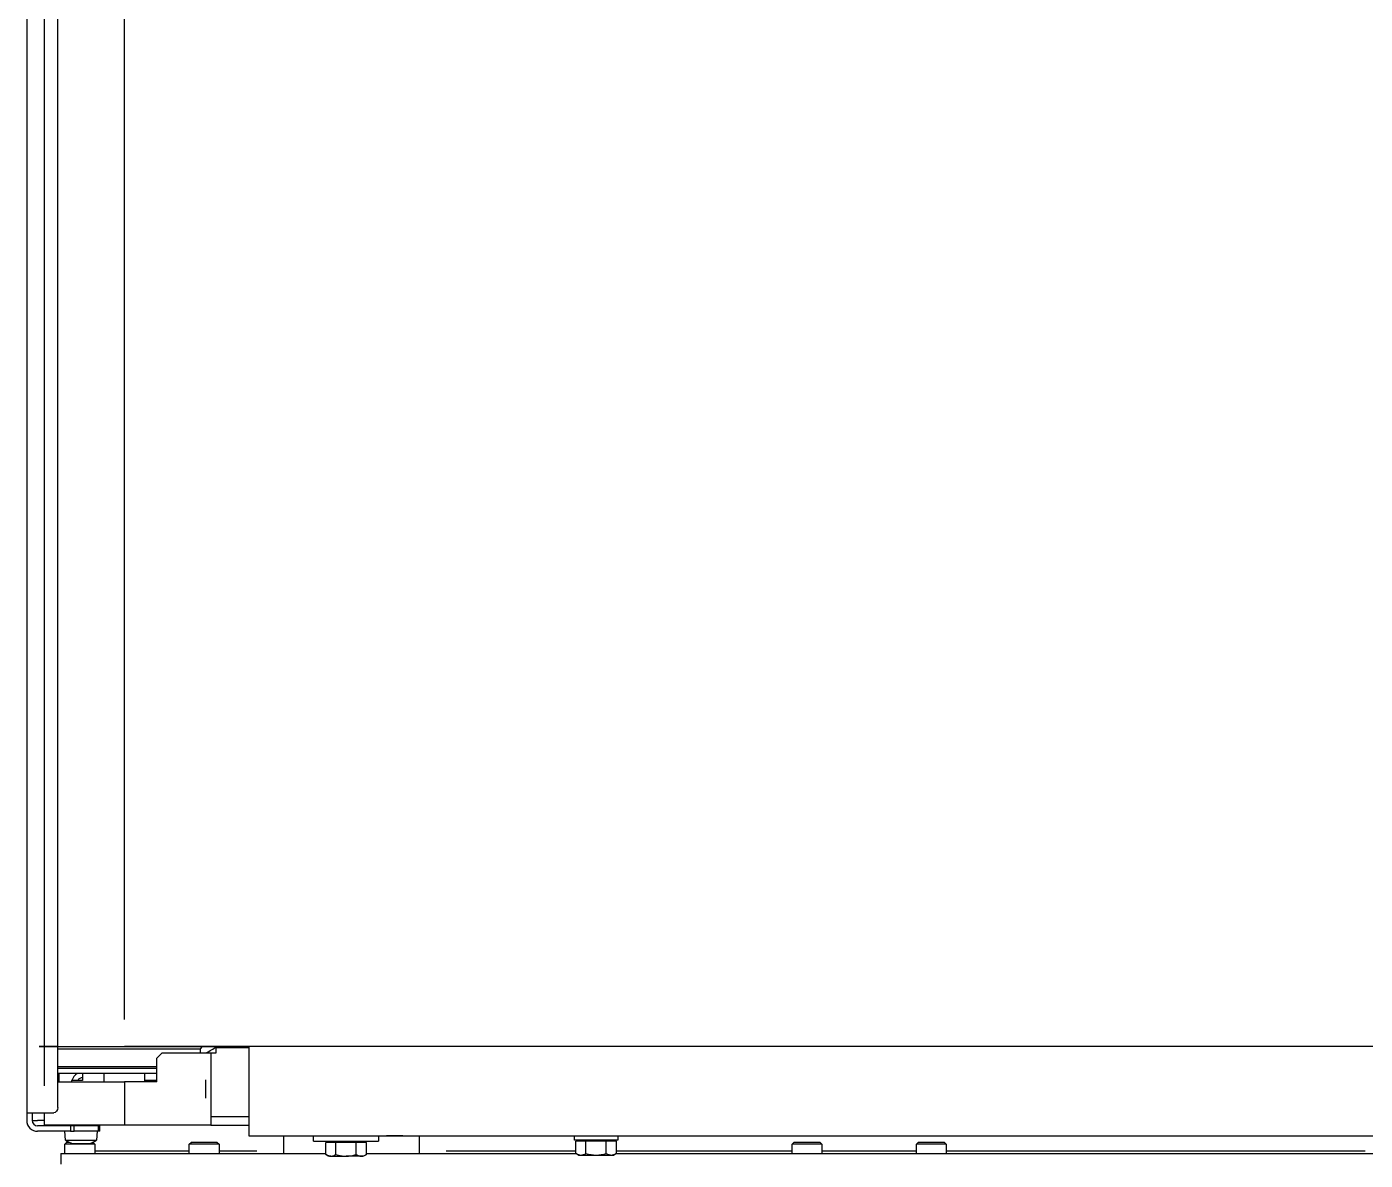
# Model space of a CAD drawing. Header units: millimetres. Extents: x -187347 to 135007, y -6415 to 292048.
# Drawn here: x -52382.2 to -51887.1, y 27100.5 to 27519.5 of the extents above; entities that cross this region are included whole.
import ezdxf

# ---------------------------------------------------------------- set-up
doc = ezdxf.new("R2010")
doc.units = ezdxf.units.MM
doc.header["$LTSCALE"] = 100
doc.layers.get('0').update_dxf_attribs({"lineweight": 18})
doc.layers.add('Layout CAT2', color=6, linetype='Continuous')

# ---------------------------------------------------------------- blocks, each defined once
blk = doc.blocks.new('vgdsvbgsbfgsd')
at = {"color": 0, "linetype": 'ByBlock', "lineweight": -2}
for p, q in [((4972.21, -47824.61, 0), (4972.21, -48517.31, 0)), ((4983.7, -48515.31, 0), (4983.7, -47826.61, 0)), ((4978.78, -48507.31, 0), (4978.78, -47834.61, 0)), ((5008.31, -48482.81, 0), (5008.31, -47902.81, 0)), ((4983.7, -48493.6, 0), (5036.31, -48493.6, 0)), ((5759.31, -48492.81, 0), (5008.31, -48492.81, 0)), ((5008.31, -48492.81, 0), (5054.32, -48492.81, 0)), ((5020.31, -48497.11, 0), (5022.31, -48495.11, 0)), ((5020.31, -48505.81, 0), (5020.31, -48497.11, 0)), ((5022.31, -48495.11, 0), (5038.31, -48495.11, 0)), ((5037.11, -48492.81, 0), (5036.31, -48493.6, 0)), ((5036.31, -48493.6, 0), (5036.31, -48495.11, 0)), ((5037.11, -48492.81, 0), (5042.32, -48492.81, 0)), ((5042.32, -48492.81, 0), (5037.11, -48492.81, 0)), ((5038.31, -48495.11, 0), (5040.31, -48495.11, 0)), ((5040.31, -48495.11, 0), (5042.31, -48495.11, 0)), ((5040.31, -48495.11, 0), (5040.31, -48521.81, 0)), ((5042.31, -48493.11, 0), (5042.31, -48492.81, 0)), ((5042.31, -48495.11, 0), (5042.31, -48493.11, 0)), ((5042.31, -48493.11, 0), (5054.31, -48493.11, 0)), ((5054.31, -48492.81, 0), (5054.31, -48525.81, 0)), ((5020.31, -48500.31, 0), (4983.7, -48500.31, 0)), ((4983.7, -48500.81, 0), (5020.31, -48500.81, 0)), ((5000.81, -48502.81, 0), (4983.7, -48502.81, 0)), ((5008.31, -48502.81, 0), (4983.7, -48502.81, 0)), ((4983.7, -48505.81, 0), (5008.31, -48505.81, 0)), ((4984.21, -48505.81, 0), (4984.21, -48502.81, 0)), ((4988.81, -48505.31, 0), (4988.81, -48505.81, 0)), ((4992.81, -48505.31, 0), (4988.81, -48505.31, 0)), ((4992.81, -48502.81, 0), (4992.81, -48505.31, 0)), ((5008.31, -48502.81, 0), (5000.71, -48502.81, 0)), ((5000.81, -48505.81, 0), (5000.81, -48502.81, 0)), ((5015.91, -48502.81, 0), (5008.31, -48502.81, 0)), ((5020.31, -48502.81, 0), (5008.31, -48502.81, 0)), ((5008.31, -48505.81, 0), (5008.31, -48521.81, 0)), ((5020.31, -48505.81, 0), (5008.31, -48505.81, 0)), ((5020.31, -48502.81, 0), (5015.81, -48502.81, 0)), ((5015.81, -48502.81, 0), (5015.81, -48505.81, 0)), ((5020.31, -48505.31, 0), (5015.81, -48505.31, 0)), ((5038.31, -48505.11, 0), (5038.31, -48511.81, 0)), ((4972.21, -48517.31, 0), (4972.21, -48520.11, 0)), ((4972.21, -48517.31, 0), (4978.78, -48517.31, 0)), ((4974.21, -48517.31, 0), (4974.21, -48520.11, 0)), ((4974.21, -48520.11, 0), (4976.21, -48520.11, 0)), ((4978.81, -48520.11, 0), (4976.21, -48520.11, 0)), ((4988.38, -48522.11, 0), (4976.21, -48522.11, 0)), ((4978.78, -48517.31, 0), (4982.17, -48517.31, 0)), ((4978.81, -48521.81, 0), (4978.81, -48517.31, 0)), ((5008.31, -48521.81, 0), (4978.81, -48521.81, 0)), ((4989.8, -48522.11, 0), (4988.38, -48522.11, 0)), ((4988.38, -48522.11, 0), (4988.38, -48524.11, 0)), ((4988.81, -48521.81, 0), (4988.81, -48522.11, 0)), ((4989.31, -48521.95, 0), (4989.31, -48521.81, 0)), ((4989.31, -48521.95, 0), (4989.31, -48521.81, 0)), ((4989.31, -48521.95, 0), (4989.31, -48521.95, 0)), ((4992.31, -48521.95, 0), (4989.31, -48521.95, 0)), ((4989.4, -48522.11, 0), (4989.31, -48521.95, 0)), ((4998.62, -48522.11, 0), (4989.8, -48522.11, 0)), ((4989.8, -48524.11, 0), (4989.8, -48522.11, 0)), ((4995.31, -48521.95, 0), (4992.31, -48521.95, 0)), ((4995.31, -48521.95, 0), (4995.22, -48522.11, 0)), ((4995.31, -48521.81, 0), (4995.31, -48521.95, 0)), ((4999.21, -48522.11, 0), (4998.62, -48522.11, 0)), ((4998.62, -48522.11, 0), (4998.62, -48524.11, 0)), ((4999.21, -48524.11, 0), (4999.21, -48522.11, 0)), ((5038.31, -48521.81, 0), (5008.31, -48521.81, 0)), ((5040.31, -48521.81, 0), (5038.31, -48521.81, 0)), ((5054.31, -48518.81, 0), (5040.31, -48518.81, 0)), ((5040.31, -48521.81, 0), (5054.31, -48521.81, 0)), ((4988.38, -48524.11, 0), (4976.21, -48524.11, 0)), ((4986.59, -48527.34, 0), (4986.31, -48524.11, 0)), ((4986.59, -48527.34, 0), (4986.31, -48524.11, 0)), ((4988.38, -48524.11, 0), (4989.8, -48524.11, 0)), ((4998.62, -48524.11, 0), (4989.8, -48524.11, 0)), ((4998.31, -48524.11, 0), (4998.03, -48527.34, 0)), ((4999.21, -48524.11, 0), (4998.62, -48524.11, 0)), ((5054.31, -48525.81, 0), (5725.31, -48525.81, 0)), ((5067.31, -48531.31, 0), (5067.31, -48525.81, 0)), ((5073.31, -48525.8, 0), (5073.31, -48525.85, 0)), ((5073.31, -48525.85, 0), (5078.31, -48525.85, 0)), ((5078.31, -48527.81, 0), (5078.31, -48525.81, 0)), ((5102.31, -48525.81, 0), (5102.31, -48527.81, 0)), ((5102.31, -48525.85, 0), (5105.31, -48525.85, 0)), ((5111.31, -48525.85, 0), (5105.31, -48525.85, 0)), ((5111.31, -48525.8, 0), (5111.31, -48525.85, 0)), ((5117.31, -48525.81, 0), (5117.31, -48531.31, 0)), ((5174.81, -48527.41, 0), (5174.81, -48525.81, 0)), ((5190.81, -48525.81, 0), (5190.81, -48527.41, 0)), ((4986.28, -48528.91, 0), (4986.96, -48528.23, 0)), ((4991.81, -48528.91, 0), (4986.28, -48528.91, 0)), ((4986.28, -48532.31, 0), (4986.28, -48528.91, 0)), ((4986.59, -48527.34, 0), (4998.03, -48527.34, 0)), ((4988.03, -48528.23, 0), (4986.96, -48528.23, 0)), ((4992.31, -48528.71, 0), (4989.18, -48528.71, 0)), ((4997.33, -48528.91, 0), (4991.81, -48528.91, 0)), ((4995.44, -48528.71, 0), (4992.31, -48528.71, 0)), ((4996.65, -48528.23, 0), (4996.58, -48528.23, 0)), ((4996.65, -48528.23, 0), (4997.33, -48528.91, 0)), ((4997.33, -48528.91, 0), (4997.33, -48532.31, 0)), ((4997.34, -48531.31, 0), (5032.28, -48531.31, 0)), ((5032.28, -48528.91, 0), (5032.96, -48528.23, 0)), ((5037.81, -48528.91, 0), (5032.28, -48528.91, 0)), ((5032.28, -48532.31, 0), (5032.28, -48528.91, 0)), ((5037.81, -48528.23, 0), (5032.96, -48528.23, 0)), ((5042.65, -48528.23, 0), (5037.81, -48528.23, 0)), ((5043.33, -48528.91, 0), (5037.81, -48528.91, 0)), ((5042.65, -48528.23, 0), (5043.33, -48528.91, 0)), ((5043.33, -48528.91, 0), (5043.33, -48532.31, 0)), ((5043.33, -48531.31, 0), (5057.31, -48531.31, 0)), ((5067.31, -48532.31, 0), (5067.31, -48531.31, 0)), ((5078.31, -48527.81, 0), (5079.27, -48527.81, 0)), ((5079.27, -48527.81, 0), (5102.31, -48527.81, 0)), ((5082.8, -48532.73, 0), (5082.8, -48528.21, 0)), ((5084.68, -48528.21, 0), (5082.8, -48528.21, 0)), ((5083.81, -48528.21, 0), (5083.81, -48527.81, 0)), ((5086.56, -48528.21, 0), (5084.68, -48528.21, 0)), ((5086.56, -48532.73, 0), (5086.56, -48528.21, 0)), ((5090.31, -48528.21, 0), (5086.56, -48528.21, 0)), ((5094.06, -48528.21, 0), (5090.31, -48528.21, 0)), ((5095.94, -48528.21, 0), (5094.06, -48528.21, 0)), ((5094.06, -48532.73, 0), (5094.06, -48528.21, 0)), ((5097.81, -48528.21, 0), (5095.94, -48528.21, 0)), ((5096.81, -48527.81, 0), (5096.81, -48528.21, 0)), ((5097.81, -48532.73, 0), (5097.81, -48528.21, 0)), ((5117.31, -48531.31, 0), (5117.31, -48532.31, 0)), ((5127.31, -48531.31, 0), (5175.31, -48531.31, 0)), ((5190.81, -48527.41, 0), (5174.81, -48527.41, 0)), ((5175.3, -48532.33, 0), (5175.3, -48527.81, 0)), ((5177.18, -48527.81, 0), (5175.3, -48527.81, 0)), ((5176.31, -48527.81, 0), (5176.31, -48527.41, 0)), ((5179.06, -48527.81, 0), (5177.18, -48527.81, 0)), ((5179.06, -48532.33, 0), (5179.06, -48527.81, 0)), ((5182.81, -48527.81, 0), (5179.06, -48527.81, 0)), ((5186.56, -48527.81, 0), (5182.81, -48527.81, 0)), ((5186.56, -48532.33, 0), (5186.56, -48527.81, 0)), ((5188.44, -48527.81, 0), (5186.56, -48527.81, 0)), ((5190.31, -48527.81, 0), (5188.44, -48527.81, 0)), ((5189.31, -48527.41, 0), (5189.31, -48527.81, 0)), ((5190.31, -48532.33, 0), (5190.31, -48527.81, 0)), ((5190.32, -48531.31, 0), (5255.29, -48531.31, 0)), ((5255.28, -48528.91, 0), (5255.96, -48528.23, 0)), ((5255.28, -48532.31, 0), (5255.28, -48528.91, 0)), ((5260.81, -48528.91, 0), (5255.28, -48528.91, 0)), ((5260.81, -48528.23, 0), (5255.96, -48528.23, 0)), ((5265.65, -48528.23, 0), (5260.81, -48528.23, 0)), ((5266.33, -48528.91, 0), (5260.81, -48528.91, 0)), ((5265.65, -48528.23, 0), (5266.33, -48528.91, 0)), ((5266.33, -48528.91, 0), (5266.33, -48532.31, 0)), ((5266.34, -48531.31, 0), (5301.29, -48531.31, 0)), ((5301.28, -48528.91, 0), (5301.96, -48528.23, 0)), ((5301.28, -48532.31, 0), (5301.28, -48528.91, 0)), ((5306.81, -48528.91, 0), (5301.28, -48528.91, 0)), ((5306.81, -48528.23, 0), (5301.96, -48528.23, 0)), ((5311.65, -48528.23, 0), (5306.81, -48528.23, 0)), ((5312.33, -48528.91, 0), (5306.81, -48528.91, 0)), ((5311.65, -48528.23, 0), (5312.33, -48528.91, 0)), ((5312.33, -48528.91, 0), (5312.33, -48532.31, 0)), ((5312.34, -48531.31, 0), (5467.28, -48531.31, 0)), ((4984.81, -48532.31, 0), (4984.81, -48536.31, 0)), ((4984.81, -48532.31, 0), (5082.81, -48532.31, 0)), ((5083.81, -48533.31, 0), (5082.8, -48532.73, 0)), ((5084.68, -48533.31, 0), (5090.31, -48533.31, 0)), ((5095.94, -48533.31, 0), (5090.31, -48533.31, 0)), ((5096.81, -48533.31, 0), (5095.94, -48533.31, 0)), ((5097.81, -48532.73, 0), (5096.81, -48533.31, 0)), ((5097.82, -48532.31, 0), (5175.31, -48532.31, 0)), ((5176.31, -48532.91, 0), (5175.3, -48532.33, 0)), ((5176.31, -48532.91, 0), (5177.18, -48532.91, 0)), ((5177.18, -48532.91, 0), (5182.81, -48532.91, 0)), ((5182.81, -48532.91, 0), (5188.44, -48532.91, 0)), ((5188.44, -48532.91, 0), (5189.31, -48532.91, 0)), ((5190.31, -48532.33, 0), (5189.31, -48532.91, 0)), ((5190.32, -48532.31, 0), (5692.8, -48532.31, 0))]:
    blk.add_line(p, q, dxfattribs=at)
for centre, radius, start, end in [((5019.81, -48459.81, 0), 40, 298.0575, 304.4137), ((4992.81, -48506.31, 0), 4, 118.9547, 165.5213), ((4992.81, -48506.31, 0), 2, 90, 149.999), ((4976.21, -48520.11, 0), 4, 180, 270), ((4976.21, -48520.11, 0), 2, 180, 270), ((4992.31, -48519.63, 0), 9.6, 233.4517, 250.9688), ((4992.31, -48519.63, 0), 9.6, 289.0312, 306.5483)]:
    blk.add_arc(centre, radius, start, end, dxfattribs=at)
at = {"color": 0, "linetype": 'ByBlock', "lineweight": -2, "extrusion": (0, 0, -1)}
for centre, major_axis, ratio, start_param, end_param in [((5008.31, -48492.81, 0), (31.5, 0), 0.000001, 2.467526, 4.712388), ((5008.31, -48492.81, 0), (-29.5, 0), 0.000001, 5.699145, 7.85398), ((4982.17, -48515.31, 0), (0, -2), 0.766044, 4.712389, 6.283185)]:
    blk.add_ellipse(centre, major_axis=major_axis, ratio=ratio, start_param=start_param, end_param=end_param, dxfattribs=at)
at = {"color": 0, "linetype": 'ByBlock', "lineweight": -2}
for points, knots in [([(5084.68, -48533.31, 0), (5084.52, -48533.31, 0), (5084.36, -48533.29, 0), (5084.05, -48533.24, 0), (5083.89, -48533.2, 0), (5083.58, -48533.1, 0), (5083.42, -48533.04, 0), (5083.11, -48532.9, 0), (5082.96, -48532.82, 0), (5082.8, -48532.73, 0)], [0, 0, 0, 0, 0.25, 0.25, 0.5, 0.5, 0.75, 0.75, 1, 1, 1, 1]), ([(5082.8, -48532.73, 0), (5083.11, -48532.9, 0), (5083.42, -48533.05, 0), (5083.89, -48533.2, 0), (5084.05, -48533.24, 0), (5084.36, -48533.29, 0), (5084.52, -48533.31, 0), (5084.68, -48533.31, 0)], [0, 0, 0, 0, 0.5, 0.5, 0.75, 0.75, 1, 1, 1, 1]), ([(5084.68, -48533.31, 0), (5084.72, -48533.31, 0), (5084.76, -48533.31, 0), (5084.84, -48533.3, 0), (5084.88, -48533.3, 0), (5085, -48533.29, 0), (5085.08, -48533.28, 0), (5085.32, -48533.24, 0), (5085.47, -48533.2, 0), (5085.94, -48533.05, 0), (5086.25, -48532.9, 0), (5086.56, -48532.73, 0)], [0, 0, 0, 0, 0.0625, 0.0625, 0.125, 0.125, 0.25, 0.25, 0.5, 0.5, 1, 1, 1, 1]), ([(5086.56, -48532.73, 0), (5087.17, -48532.9, 0), (5087.79, -48533.05, 0), (5088.73, -48533.2, 0), (5089.04, -48533.24, 0), (5089.67, -48533.29, 0), (5089.99, -48533.31, 0), (5090.31, -48533.31, 0)], [0, 0, 0, 0, 0.5, 0.5, 0.75, 0.75, 1, 1, 1, 1]), ([(5090.31, -48533.31, 0), (5090.39, -48533.31, 0), (5090.47, -48533.31, 0), (5090.63, -48533.3, 0), (5090.71, -48533.3, 0), (5090.95, -48533.29, 0), (5091.11, -48533.28, 0), (5091.58, -48533.24, 0), (5091.89, -48533.2, 0), (5092.83, -48533.05, 0), (5093.45, -48532.9, 0), (5094.06, -48532.73, 0)], [0, 0, 0, 0, 0.0625, 0.0625, 0.125, 0.125, 0.25, 0.25, 0.5, 0.5, 1, 1, 1, 1]), ([(5094.06, -48532.73, 0), (5094.21, -48532.82, 0), (5094.37, -48532.9, 0), (5094.68, -48533.04, 0), (5094.84, -48533.1, 0), (5095.15, -48533.2, 0), (5095.31, -48533.24, 0), (5095.62, -48533.29, 0), (5095.78, -48533.31, 0), (5095.94, -48533.31, 0)], [0, 0, 0, 0, 0.25, 0.25, 0.5, 0.5, 0.75, 0.75, 1, 1, 1, 1]), ([(5095.94, -48533.31, 0), (5096.1, -48533.31, 0), (5096.26, -48533.29, 0), (5096.44, -48533.26, 0), (5096.46, -48533.26, 0), (5096.5, -48533.25, 0), (5096.56, -48533.24, 0), (5096.69, -48533.21, 0), (5096.81, -48533.18, 0), (5097.05, -48533.1, 0), (5097.2, -48533.04, 0), (5097.51, -48532.89, 0), (5097.66, -48532.81, 0), (5097.81, -48532.73, 0)], [0, 0, 0, 0, 0.25, 0.25, 0.28125, 0.28125, 0.3125, 0.375, 0.5, 0.5, 0.75, 0.75, 1, 1, 1, 1]), ([(5175.3, -48532.33, 0), (5175.61, -48532.5, 0), (5175.92, -48532.65, 0), (5176.39, -48532.8, 0), (5176.55, -48532.84, 0), (5176.86, -48532.89, 0), (5177.02, -48532.91, 0), (5177.18, -48532.91, 0)], [0, 0, 0, 0, 0.5, 0.5, 0.75, 0.75, 1, 1, 1, 1]), ([(5177.18, -48532.91, 0), (5177.22, -48532.91, 0), (5177.26, -48532.91, 0), (5177.34, -48532.9, 0), (5177.38, -48532.9, 0), (5177.5, -48532.89, 0), (5177.58, -48532.88, 0), (5177.82, -48532.84, 0), (5177.97, -48532.8, 0), (5178.44, -48532.65, 0), (5178.75, -48532.5, 0), (5179.06, -48532.33, 0)], [0, 0, 0, 0, 0.0625, 0.0625, 0.125, 0.125, 0.25, 0.25, 0.5, 0.5, 1, 1, 1, 1]), ([(5179.06, -48532.33, 0), (5179.36, -48532.41, 0), (5179.67, -48532.49, 0), (5180.28, -48532.64, 0), (5180.59, -48532.7, 0), (5181.06, -48532.78, 0), (5181.3, -48532.81, 0), (5181.58, -48532.84, 0), (5181.69, -48532.85, 0), (5181.77, -48532.86, 0), (5181.81, -48532.86, 0), (5182.17, -48532.89, 0), (5182.49, -48532.91, 0), (5182.81, -48532.91, 0)], [0, 0, 0, 0, 0.25, 0.25, 0.5, 0.5, 0.625, 0.6875, 0.71875, 0.71875, 0.75, 0.75, 1, 1, 1, 1]), ([(5182.81, -48532.91, 0), (5183.13, -48532.91, 0), (5183.44, -48532.89, 0), (5184.07, -48532.84, 0), (5184.39, -48532.8, 0), (5185.01, -48532.7, 0), (5185.33, -48532.64, 0), (5185.95, -48532.5, 0), (5186.26, -48532.42, 0), (5186.56, -48532.33, 0)], [0, 0, 0, 0, 0.25, 0.25, 0.5, 0.5, 0.75, 0.75, 1, 1, 1, 1]), ([(5186.56, -48532.33, 0), (5186.87, -48532.5, 0), (5187.18, -48532.65, 0), (5187.65, -48532.8, 0), (5187.8, -48532.84, 0), (5188.12, -48532.89, 0), (5188.28, -48532.91, 0), (5188.44, -48532.91, 0)], [0, 0, 0, 0, 0.5, 0.5, 0.75, 0.75, 1, 1, 1, 1]), ([(5188.44, -48532.91, 0), (5188.48, -48532.91, 0), (5188.52, -48532.91, 0), (5188.6, -48532.9, 0), (5188.64, -48532.9, 0), (5188.76, -48532.89, 0), (5188.84, -48532.88, 0), (5189.07, -48532.84, 0), (5189.23, -48532.8, 0), (5189.7, -48532.65, 0), (5190.01, -48532.5, 0), (5190.31, -48532.33, 0)], [0, 0, 0, 0, 0.0625, 0.0625, 0.125, 0.125, 0.25, 0.25, 0.5, 0.5, 1, 1, 1, 1])]:
    blk.add_open_spline(points, degree=3, knots=knots, dxfattribs=at)

msp = doc.modelspace()

# ---------------------------------------------------------------- block references
at = {"layer": 'Layout CAT2'}
msp.add_blockref('vgdsvbgsbfgsd', (-57354.37, 75635.28, -3.45), dxfattribs=at)

doc.saveas('drawing.dxf')
